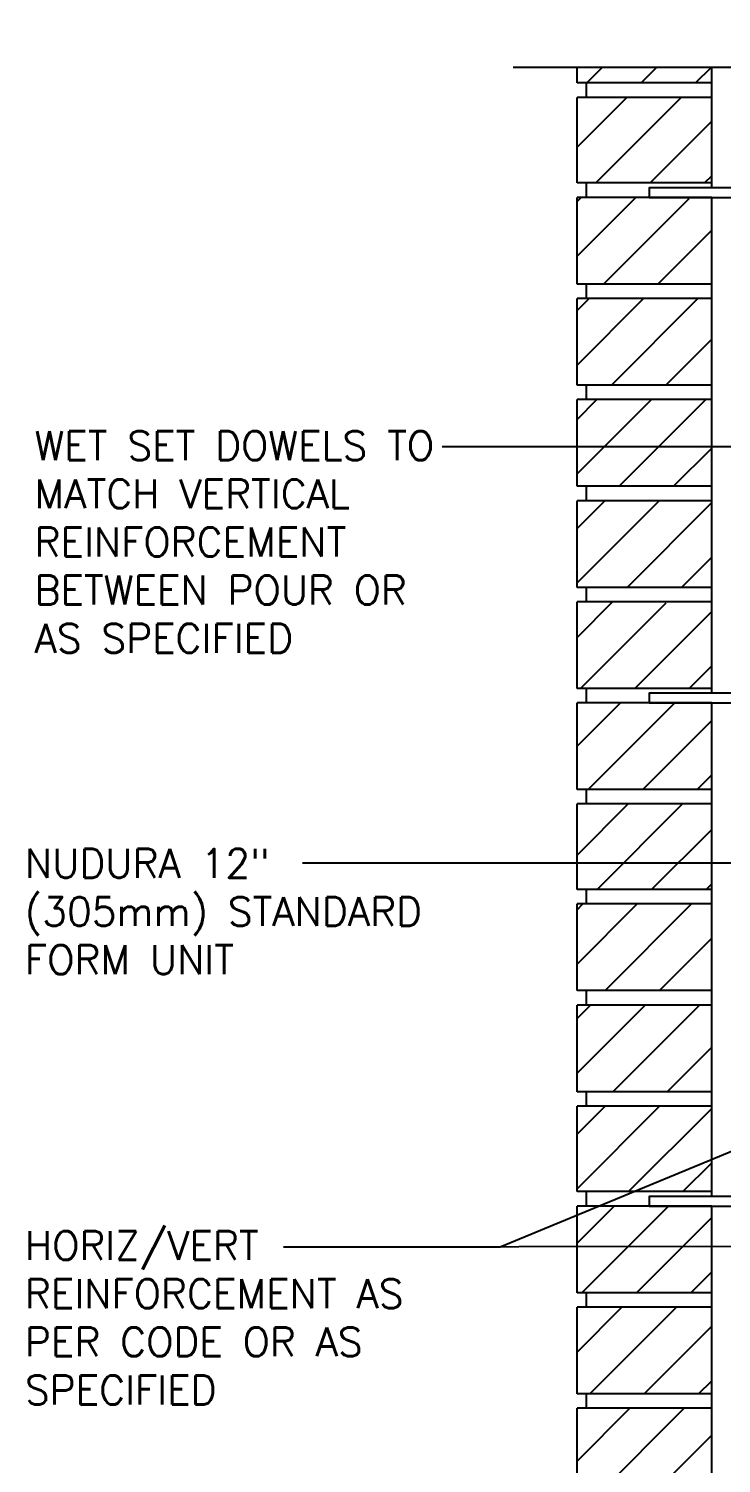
# Model space of a CAD drawing. Header units: inches. Extents: x 94.4 to 147, y -9.1 to 56.4.
# Drawn here: x 94.47 to 112.47, y 19.2 to 56.45 of the extents above; entities that cross this region are included whole.
import ezdxf

# ---------------------------------------------------------------- set-up
doc = ezdxf.new("R2010")
doc.units = ezdxf.units.IN
doc.header["$LTSCALE"] = 0.5
doc.header["$MEASUREMENT"] = 0
for name, color, linetype in [('HATCH', 12, 'Continuous'), ('line25', 2, 'Continuous'), ('LINE9', 9, 'Continuous'), ('TEXT', 4, 'Continuous')]:
    doc.layers.add(name, color=color, linetype=linetype)
doc.styles.add('DIM', font='romans.shx', dxfattribs={"width": 0.7})
doc.styles.add('ROMANS', font='romans.shx', dxfattribs={"height": 1.125})
doc.dimstyles.new('ext_12', dxfattribs={"dimscale": 12, "dimtxt": 0.09375, "dimasz": 0.09375, "dimexe": 0.09375, "dimexo": 0.0625, "dimgap": 0.0625, "dimtad": 1, "dimdec": 1, "dimzin": 3, "dimdsep": 46, "dimlunit": 4, "dimtxsty": 'DIM', "dimcen": 0.09, "dimdle": 0.09375, "dimclrt": 4, "dimadec": 0, "dimazin": 0, "dimtfac": 1, "dimtdec": 1, "dimtmove": 2, "dimatfit": 3, "dimfxl": 1, "dimfrac": 2, "dimtolj": 1, "dimtzin": 0, "dimarcsym": 0})

msp = doc.modelspace()

# ---------------------------------------------------------------- hatches: boundary and pattern name
at = {"layer": 'HATCH'}
h = msp.add_hatch(dxfattribs=at)
h.set_pattern_fill('ANSI31', color=256, scale=8, style=0)
h.set_pattern_definition([(45, (102.4194, -2.4251), (-0.707107, 0.707107), [])])
h.paths.add_polyline_path([(112.221, 31.1), (108.721, 31.1), (108.721, 28.85), (112.221, 28.85)])
h.paths.add_polyline_path([(112.221, 33.725), (108.721, 33.725), (108.721, 31.475), (112.221, 31.475)])
h.paths.add_polyline_path([(112.221, 36.32), (108.721, 36.32), (108.721, 34.1), (112.221, 34.1)])
h.paths.add_polyline_path([(112.221, 38.945), (108.721, 38.945), (108.721, 36.695), (112.221, 36.695)])
h.paths.add_polyline_path([(112.221, 41.545), (110.596, 41.545), (110.596, 41.57), (108.721, 41.57), (108.721, 39.32), (112.221, 39.32)])
h.paths.add_polyline_path([(112.221, 44.195), (108.721, 44.195), (108.721, 41.945), (112.221, 41.945)])
h.paths.add_polyline_path([(112.221, 46.82), (108.721, 46.82), (108.721, 44.57), (112.221, 44.57)])
h.paths.add_polyline_path([(112.221, 49.445), (108.721, 49.445), (108.721, 47.195), (112.221, 47.195)])
h.paths.add_polyline_path([(112.221, 52.045), (110.596, 52.045), (110.596, 52.07), (108.721, 52.07), (108.721, 49.82), (112.221, 49.82)])
h.paths.add_polyline_path([(112.221, 54.665), (108.721, 54.665), (108.721, 52.445), (112.221, 52.445)])
h.paths.add_polyline_path([(112.221, 55.45), (108.721, 55.45), (108.721, 55.04), (112.221, 55.04)])
h = msp.add_hatch(dxfattribs=at)
h.set_pattern_fill('ANSI31', color=256, scale=8, style=0)
h.set_pattern_definition([(45, (67.5448, 9.1956), (-0.707107, 0.707107), [])])
h.paths.add_polyline_path([(112.221, 26.255), (112.221, 28.475), (108.721, 28.475), (108.721, 26.255)])
h.paths.add_polyline_path([(112.221, 23.63), (112.221, 25.88), (108.721, 25.88), (108.721, 23.63)])
h.paths.add_polyline_path([(112.221, 21.005), (112.221, 23.255), (108.721, 23.255), (108.721, 21.005)])
h.paths.add_polyline_path([(112.221, 18.409), (112.221, 20.63), (108.721, 20.63), (108.721, 18.409)])
h.paths.add_polyline_path([(112.221, 15.784), (112.221, 18.034), (108.721, 18.034), (108.721, 15.784)])
h.paths.add_polyline_path([(108.721, 15.409), (108.721, 13.159), (112.221, 13.159), (112.221, 15.409)])
h.paths.add_polyline_path([(112.221, 10.564), (112.221, 12.784), (108.721, 12.784), (108.721, 10.564)])

# ---------------------------------------------------------------- linework, layer by layer
at = {"layer": 'line25'}
for p, q in [((108.721, 55.04), (108.721, 55.45)), ((112.221, 52.32), (112.221, 55.45)), ((112.221, 55.04), (108.721, 55.04)), ((108.971, 54.665), (108.971, 55.04)), ((108.721, 52.445), (108.721, 54.665)), ((112.221, 54.665), (108.721, 54.665)), ((112.221, 52.445), (108.721, 52.445)), ((108.971, 52.07), (108.971, 52.445)), ((108.721, 49.82), (108.721, 52.07)), ((112.221, 52.07), (108.721, 52.07)), ((112.221, 39.195), (112.221, 52.07)), ((112.221, 49.82), (108.721, 49.82)), ((108.971, 49.445), (108.971, 49.82)), ((108.721, 47.195), (108.721, 49.445)), ((112.221, 49.445), (108.721, 49.445)), ((112.221, 47.195), (108.721, 47.195)), ((108.971, 46.82), (108.971, 47.195)), ((112.221, 46.82), (108.721, 46.82)), ((108.721, 44.57), (108.721, 46.82)), ((112.221, 44.57), (108.721, 44.57)), ((108.971, 44.195), (108.971, 44.57)), ((112.221, 44.195), (108.721, 44.195)), ((108.721, 41.945), (108.721, 44.195)), ((112.221, 41.945), (108.721, 41.945)), ((108.971, 41.57), (108.971, 41.945)), ((112.221, 41.57), (108.721, 41.57)), ((108.721, 39.32), (108.721, 41.57)), ((112.221, 39.32), (108.721, 39.32)), ((108.971, 38.945), (108.971, 39.32)), ((112.221, 38.945), (108.721, 38.945)), ((108.721, 36.695), (108.721, 38.945)), ((112.221, 26.13), (112.221, 38.945)), ((112.221, 36.695), (108.721, 36.695)), ((108.971, 36.32), (108.971, 36.695)), ((112.221, 36.32), (108.721, 36.32)), ((108.721, 34.1), (108.721, 36.32)), ((112.221, 34.1), (108.721, 34.1)), ((108.971, 33.725), (108.971, 34.1)), ((112.221, 33.725), (108.721, 33.725)), ((108.721, 31.475), (108.721, 33.725)), ((112.221, 31.475), (108.721, 31.475)), ((108.971, 31.1), (108.971, 31.475)), ((112.221, 31.1), (108.721, 31.1)), ((108.721, 28.85), (108.721, 31.1)), ((112.221, 28.85), (108.721, 28.85)), ((108.971, 28.475), (108.971, 28.85)), ((112.221, 28.475), (108.721, 28.475)), ((108.721, 26.255), (108.721, 28.475)), ((112.221, 26.255), (108.721, 26.255)), ((108.971, 25.88), (108.971, 26.255)), ((112.221, 25.88), (108.721, 25.88)), ((108.721, 23.63), (108.721, 25.88)), ((112.221, 13.034), (112.221, 25.88)), ((112.221, 23.63), (108.721, 23.63)), ((108.971, 23.255), (108.971, 23.63)), ((112.221, 23.255), (108.721, 23.255)), ((108.721, 21.005), (108.721, 23.255)), ((112.221, 21.005), (108.721, 21.005)), ((108.971, 20.63), (108.971, 21.005)), ((112.221, 20.63), (108.721, 20.63)), ((108.721, 18.409), (108.721, 20.63))]:
    msp.add_line(p, q, dxfattribs=at)
at = {"layer": 'LINE9'}
for points in [[(107.058, 55.45), (119.033, 55.45), (120.033, 56.45), (120.033, 54.45), (121.033, 55.45), (132.788, 55.45)], [(113.346, 55.45), (113.346, 52.32), (110.596, 52.32), (110.596, 52.07), (113.596, 52.07), (113.596, 55.45)]]:
    msp.add_lwpolyline(points, dxfattribs=at)
for points in [[(113.596, 43.07), (113.346, 43.07), (113.346, 39.195), (110.596, 39.195), (110.596, 38.945), (113.596, 38.945)], [(113.596, 30.005), (113.346, 30.005), (113.346, 26.13), (110.596, 26.13), (110.596, 25.88), (113.596, 25.88)]]:
    msp.add_lwpolyline(points, close=True, dxfattribs=at)

# ---------------------------------------------------------------- texts
at = {"layer": 'TEXT', "char_height": 0.75, "attachment_point": 4, "style": 'ROMANS'}
for s, insert, width in [('WET SET DOWELS TO MATCH VERTICAL REINFORCEMENT BETWEEN POUR OR AS SPECIFIED ', (94.626, 43.124), 11.70168), ('NUDURA 12" (305mm) STANDARD FORM UNIT', (94.376, 33.529), 11.69947), ('HORIZ/VERT REINFORCEMENT AS PER CODE OR AS SPECIFIED', (94.376, 22.981), 11.69947)]:
    msp.add_mtext(s, dxfattribs=dict(at, insert=insert, width=width))

# ---------------------------------------------------------------- leaders
at = {"layer": 'TEXT'}
for points in [[(123.898, 45.592), (105.22, 45.592)], [(115.349, 34.784), (101.591, 34.784)], [(122.221, 31.208), (106.726, 24.817), (101.091, 24.817)], [(120.876, 24.846), (101.091, 24.817)]]:
    msp.add_leader(points, dimstyle='ext_12', override={"dimgap": 0.0625, "dimtad": 0}, dxfattribs=at)

doc.saveas('drawing.dxf')
